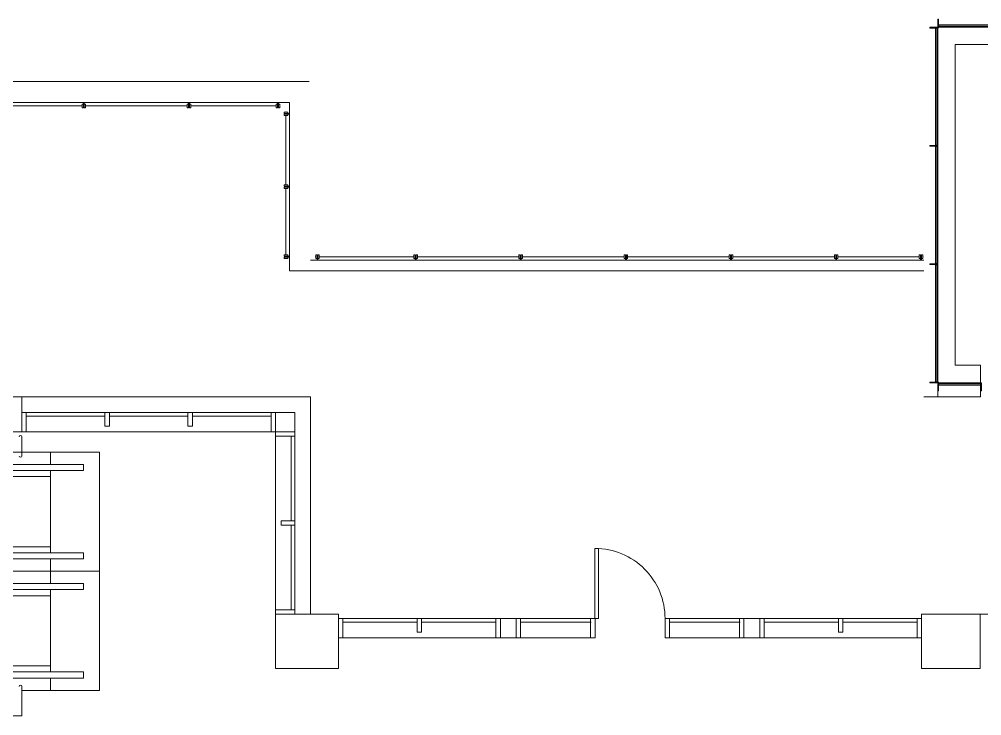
# Model space of a CAD drawing. Header units: inches. Extents: x -3410 to 5259, y -1080 to 3208.
# Drawn here: x 1629 to 2178, y 2807 to 3204 of the extents above; entities that cross this region are included whole.
import ezdxf

# ---------------------------------------------------------------- set-up
doc = ezdxf.new("R2010")
doc.units = ezdxf.units.IN
doc.header["$LTSCALE"] = 48
doc.header["$MEASUREMENT"] = 0
doc.layers.add('Venue-Text-Facility', color=7, linetype='Continuous', lineweight=5)
doc.layers.add('Venue-Walls and Doors', color=7, linetype='Continuous', lineweight=5)

# ---------------------------------------------------------------- blocks, each defined once
blk = doc.blocks.new('Group-126-1')
at = {"layer": 'Venue-Walls and Doors', "color": 7, "linetype": 'Continuous'}
for p, q in [((568.866, 1667.23), (568.866, 1707.23)), ((570.81, 1707.182), (570.81, 1667.23)), ((568.866, 1667.23), (570.81, 1667.23))]:
    blk.add_line(p, q, dxfattribs=at)
blk.add_arc((568.866, 1667.23), 39.996, 359.99857, 90, dxfattribs=at)

msp = doc.modelspace()

# ---------------------------------------------------------------- linework, layer by layer
at = {"layer": 'Venue-Text-Facility', "color": 7, "linetype": 'Continuous', "lineweight": 5, "transparency": 33554687}
msp.add_line((1488.1, 3168.75), (1794.75, 3168.75), dxfattribs=at)
at = {"layer": 'Venue-Walls and Doors', "linetype": 'Continuous'}
for p, q in [((2153.37, 3204.25), (2153.37, 2988.75)), ((2152.12, 3199.25), (2152.12, 3132.24)), ((2217.12, 3201), (2153.87, 3201)), ((2526.37, 3189.75), (2163.37, 3189.75)), ((2163.37, 3006.75), (2163.37, 3189.75)), ((1500.78, 3156.75), (1783.43, 3156.75)), ((1607.1, 3154.75), (1665.1, 3154.75)), ((1665.85, 3156.75), (1665.85, 3153.75)), ((1665.85, 3154.75), (1666.35, 3154.75)), ((1666.35, 3156.75), (1666.35, 3153.75)), ((1667.1, 3154.75), (1725.1, 3154.75)), ((1725.85, 3156.75), (1725.85, 3153.75)), ((1725.85, 3154.75), (1726.35, 3154.75)), ((1726.35, 3156.75), (1726.35, 3153.75)), ((1727.1, 3154.75), (1775.93, 3154.75)), ((1776.68, 3154.75), (1777.18, 3154.75)), ((1783.43, 3060.75), (1783.43, 3156.75)), ((1783.43, 3150.5), (1780.43, 3150.5)), ((1783.43, 3150), (1780.43, 3150)), ((1781.43, 3150), (1781.43, 3150.5)), ((1781.43, 3149.25), (1781.43, 3109.75)), ((2152.12, 3131.74), (2152.12, 3064.74)), ((1783.43, 3109), (1780.43, 3109)), ((1781.43, 3108.5), (1781.43, 3109)), ((1783.43, 3108.5), (1780.43, 3108.5)), ((1781.43, 3107.75), (1781.43, 3069.75)), ((1783.43, 3069), (1780.43, 3069)), ((1783.43, 3068.5), (1780.43, 3068.5)), ((1781.43, 3068.5), (1781.43, 3069)), ((1795.43, 3066.75), (2145.37, 3066.75)), ((1799.18, 3069.75), (1799.18, 3066.75)), ((1799.68, 3068.75), (1799.18, 3068.75)), ((1799.68, 3069.75), (1799.68, 3066.75)), ((1800.43, 3068.75), (1854.43, 3068.75)), ((1855.18, 3069.75), (1855.18, 3066.75)), ((1855.18, 3068.75), (1855.68, 3068.75)), ((1855.68, 3069.75), (1855.68, 3066.75)), ((1914.43, 3068.75), (1856.43, 3068.75)), ((1915.18, 3069.75), (1915.18, 3066.75)), ((1915.18, 3068.75), (1915.68, 3068.75)), ((1915.68, 3069.75), (1915.68, 3066.75)), ((1974.43, 3068.75), (1916.43, 3068.75)), ((1975.18, 3069.75), (1975.18, 3066.75)), ((1975.18, 3068.75), (1975.68, 3068.75)), ((1975.68, 3069.75), (1975.68, 3066.75)), ((2034.43, 3068.75), (1976.43, 3068.75)), ((2035.18, 3069.75), (2035.18, 3066.75)), ((2035.18, 3068.75), (2035.68, 3068.75)), ((2035.68, 3069.75), (2035.68, 3066.75)), ((2094.43, 3068.75), (2036.43, 3068.75)), ((2095.18, 3069.75), (2095.18, 3066.75)), ((2095.18, 3068.75), (2095.68, 3068.75)), ((2095.68, 3069.75), (2095.68, 3066.75)), ((2142.86, 3068.75), (2096.43, 3068.75)), ((2143.61, 3069.75), (2143.61, 3066.75)), ((2143.61, 3068.75), (2144.11, 3068.75)), ((2144.11, 3069.75), (2144.11, 3066.75)), ((2145.37, 3060.75), (1783.43, 3060.75)), ((2152.12, 3064.24), (2152.12, 2997.23)), ((2177.87, 3006.75), (2163.37, 3006.75)), ((2177.87, 3006.75), (2177.87, 2988.73)), ((2177.87, 2995.48), (2153.87, 2995.48)), ((1795.43, 2988.75), (822.63, 2988.75)), ((1630.78, 2968.75), (1630.78, 2988.75)), ((1795.43, 2988.75), (1795.43, 2864.73)), ((2177.87, 2988.73), (2145.37, 2988.73)), ((1630.78, 2979.75), (1786.43, 2979.75)), ((1633.28, 2979.75), (1633.28, 2968.75)), ((1633.28, 2977.75), (1678.16, 2977.75)), ((1680.66, 2977.75), (1725.54, 2977.75)), ((1728.04, 2977.75), (1772.93, 2977.75)), ((1772.93, 2979.75), (1772.93, 2968.75)), ((1775.43, 2979.75), (1775.43, 2833.73)), ((1786.43, 2864.73), (1786.43, 2979.75)), ((1435.03, 2968.75), (1786.43, 2968.75)), ((1630.75, 2966), (1630.75, 2955)), ((1786.43, 2966.25), (1775.43, 2966.25)), ((1784.43, 2917.99), (1784.43, 2966.25)), ((967.13, 2957.25), (1675.01, 2957.25)), ((1647.01, 2950.25), (1647.01, 2957.25)), ((1675.01, 2957.25), (1675.01, 2821.25)), ((948.26, 2950.25), (1665.88, 2950.25)), ((1665.88, 2950.25), (1665.88, 2946.75)), ((1665.88, 2946.75), (948.26, 2946.75)), ((1647.01, 2899.74), (1647.01, 2946.75)), ((1647.01, 2943.25), (967.13, 2943.25)), ((1784.43, 2915.49), (1784.43, 2867.23)), ((1647.01, 2903.24), (967.13, 2903.24)), ((1665.88, 2899.74), (948.26, 2899.75)), ((948.26, 2896.25), (1665.88, 2896.24)), ((1647.01, 2882.25), (1647.01, 2896.24)), ((1665.88, 2896.24), (1665.88, 2899.74)), ((1675.01, 2889.26), (967.13, 2889.26)), ((948.26, 2882.25), (1665.88, 2882.25)), ((1665.88, 2878.75), (948.26, 2878.75)), ((1647.01, 2831.75), (1647.01, 2878.75)), ((1665.88, 2882.25), (1665.88, 2878.75)), ((1647.01, 2875.25), (967.13, 2875.25)), ((1786.43, 2867.23), (1775.43, 2867.23)), ((1775.43, 2864.73), (1811.43, 2864.73)), ((1811.43, 2864.73), (1811.43, 2833.73)), ((1811.43, 2862.23), (1957.8, 2862.23)), ((1813.93, 2862.23), (1813.93, 2851.23)), ((1901.3, 2851.23), (1901.3, 2862.23)), ((1903.8, 2851.23), (1903.8, 2862.23)), ((1912.8, 2862.23), (1912.8, 2851.23)), ((1915.3, 2851.23), (1915.3, 2862.23)), ((1955.3, 2851.23), (1955.3, 2862.23)), ((1957.8, 2862.23), (1957.8, 2851.23)), ((2040.55, 2862.23), (1997.8, 2862.23)), ((2000.3, 2851.23), (2000.3, 2862.23)), ((2042.8, 2862.23), (2042.8, 2851.23)), ((2051.8, 2851.23), (2051.8, 2862.23)), ((2054.3, 2851.23), (2054.3, 2862.23)), ((2141.67, 2862.23), (2141.67, 2851.23)), ((2144.17, 2864.73), (2144.17, 2833.73)), ((2144.17, 2864.73), (2212.1, 2864.73)), ((2177.67, 2864.73), (2177.67, 2833.73)), ((1813.93, 2860.23), (1856.36, 2860.23)), ((1901.3, 2860.23), (1858.86, 2860.23)), ((1955.55, 2860.23), (1915.3, 2860.23)), ((2040.55, 2860.23), (2000.3, 2860.23)), ((2054.3, 2860.23), (2096.73, 2860.23)), ((2141.67, 2860.23), (2099.23, 2860.23)), ((1957.8, 2851.23), (1811.43, 2851.23)), ((967.13, 2835.25), (1647.01, 2835.25)), ((948.26, 2831.75), (1665.88, 2831.75)), ((1665.88, 2831.76), (1665.88, 2828.26)), ((1811.43, 2833.73), (1775.43, 2833.73)), ((2144.17, 2833.73), (2177.67, 2833.73)), ((1665.88, 2828.25), (948.26, 2828.25)), ((1630.75, 2823.5), (1630.75, 2806.78)), ((1647.01, 2828.25), (1647.01, 2821.25)), ((1630.75, 2821.25), (1675.01, 2821.25)), ((1630.75, 2806.78), (840.66, 2806.78))]:
    msp.add_line(p, q, dxfattribs=at)
at = {"layer": 'Venue-Walls and Doors', "linetype": 'Continuous', "flags": 128}
for points in [[(2153.37, 3204.25), (2153.87, 3204.25), (2153.87, 3199.75)], [(2153.37, 3199.25), (2148.87, 3199.25), (2148.87, 3199.75), (2279.12, 3199.75)], [(1665.85, 3153.75), (1665.1, 3153.75), (1665.1, 3155.75), (1665.85, 3155.75)], [(1666.35, 3153.75), (1667.1, 3153.75), (1667.1, 3155.75), (1666.35, 3155.75)], [(1725.85, 3153.75), (1725.1, 3153.75), (1725.1, 3155.75), (1725.85, 3155.75)], [(1726.35, 3153.75), (1727.1, 3153.75), (1727.1, 3155.75), (1726.35, 3155.75)], [(1776.68, 3155.75), (1775.93, 3155.75), (1775.93, 3153.75), (1776.68, 3153.75), (1776.68, 3156.75)], [(1777.18, 3155.75), (1777.93, 3155.75), (1777.93, 3153.75), (1777.18, 3153.75), (1777.18, 3156.75)], [(1780.43, 3150.5), (1780.43, 3151.25), (1782.43, 3151.25), (1782.43, 3150.5)], [(1780.43, 3150), (1780.43, 3149.25), (1782.43, 3149.25), (1782.43, 3150)], [(2153.37, 3131.74), (2148.87, 3131.74), (2148.87, 3132.24), (2153.37, 3132.24)], [(1780.43, 3109), (1780.43, 3109.75), (1782.43, 3109.75), (1782.43, 3109)], [(1780.43, 3108.5), (1780.43, 3107.75), (1782.43, 3107.75), (1782.43, 3108.5)], [(1780.43, 3069), (1780.43, 3069.75), (1782.43, 3069.75), (1782.43, 3069)], [(1780.43, 3068.5), (1780.43, 3067.75), (1782.43, 3067.75), (1782.43, 3068.5)], [(1799.18, 3067.75), (1798.43, 3067.75), (1798.43, 3069.75), (1799.18, 3069.75)], [(1799.68, 3067.75), (1800.43, 3067.75), (1800.43, 3069.75), (1799.68, 3069.75)], [(1855.18, 3067.75), (1854.43, 3067.75), (1854.43, 3069.75), (1855.18, 3069.75)], [(1855.68, 3067.75), (1856.43, 3067.75), (1856.43, 3069.75), (1855.68, 3069.75)], [(1915.18, 3067.75), (1914.43, 3067.75), (1914.43, 3069.75), (1915.18, 3069.75)], [(1915.68, 3067.75), (1916.43, 3067.75), (1916.43, 3069.75), (1915.68, 3069.75)], [(1975.18, 3067.75), (1974.43, 3067.75), (1974.43, 3069.75), (1975.18, 3069.75)], [(1975.68, 3067.75), (1976.43, 3067.75), (1976.43, 3069.75), (1975.68, 3069.75)], [(2035.18, 3067.75), (2034.43, 3067.75), (2034.43, 3069.75), (2035.18, 3069.75)], [(2035.68, 3067.75), (2036.43, 3067.75), (2036.43, 3069.75), (2035.68, 3069.75)], [(2095.18, 3067.75), (2094.43, 3067.75), (2094.43, 3069.75), (2095.18, 3069.75)], [(2095.68, 3067.75), (2096.43, 3067.75), (2096.43, 3069.75), (2095.68, 3069.75)], [(2143.61, 3067.75), (2142.86, 3067.75), (2142.86, 3069.75), (2143.61, 3069.75)], [(2144.11, 3067.75), (2144.86, 3067.75), (2144.86, 3069.75), (2144.11, 3069.75)], [(2153.37, 3064.24), (2148.87, 3064.24), (2148.87, 3064.74), (2153.37, 3064.74)], [(2178.37, 2996.73), (2148.87, 2996.73), (2148.87, 2997.23), (2153.37, 2997.23)], [(2153.87, 2996.73), (2153.87, 2992.23), (2153.37, 2992.23)], [(2178.37, 2996.73), (2178.37, 2992.23), (2177.87, 2992.23)], [(1680.66, 2979.75), (1680.66, 2972), (1678.16, 2972), (1678.16, 2979.75)], [(1728.04, 2979.75), (1728.04, 2972), (1725.54, 2972), (1725.54, 2979.75)], [(1786.43, 2917.99), (1778.68, 2917.99), (1778.68, 2915.49), (1786.43, 2915.49)], [(1858.86, 2862.23), (1858.86, 2854.48), (1856.36, 2854.48), (1856.36, 2862.23)], [(1997.8, 2862.23), (1997.8, 2851.23), (2040.55, 2851.23)], [(2144.17, 2851.23), (2040.3, 2851.23), (2040.3, 2862.23), (2144.17, 2862.23)], [(2096.73, 2862.23), (2096.73, 2854.48), (2099.23, 2854.48), (2099.23, 2862.23)]]:
    msp.add_lwpolyline(points, dxfattribs=at)
for points in [[(2153.37, 3198), (2153.24, 3198), (2153.24, 3199.06, 0.414214), (2153.18, 3199.13), (2152.3, 3199.13, 0.414214), (2152.24, 3199.06), (2152.24, 3198.75), (2152.12, 3198.75)], [(2155.12, 3199.75), (2155.12, 3199.88), (2154.05, 3199.88, -0.414214), (2153.99, 3199.94), (2153.99, 3200.81, -0.414214), (2154.05, 3200.88), (2154.37, 3200.88), (2154.37, 3201)], [(2153.37, 3133.49), (2153.24, 3133.49), (2153.24, 3132.43, -0.414214), (2153.18, 3132.37), (2152.3, 3132.37, -0.414214), (2152.24, 3132.43), (2152.24, 3132.74), (2152.12, 3132.74)], [(2153.37, 3130.49), (2153.24, 3130.49), (2153.24, 3131.56, 0.414214), (2153.18, 3131.62), (2152.3, 3131.62, 0.414214), (2152.24, 3131.56), (2152.24, 3131.24), (2152.12, 3131.24)], [(2153.37, 3065.99), (2153.24, 3065.99), (2153.24, 3064.93, -0.414214), (2153.18, 3064.86), (2152.3, 3064.86, -0.414214), (2152.24, 3064.93), (2152.24, 3065.24), (2152.12, 3065.24)], [(2153.37, 3062.99), (2153.24, 3062.99), (2153.24, 3064.05, 0.414214), (2153.18, 3064.11), (2152.3, 3064.11, 0.414214), (2152.24, 3064.05), (2152.24, 3063.74), (2152.12, 3063.74)], [(2153.37, 2998.48), (2153.24, 2998.48), (2153.24, 2997.42, -0.414214), (2153.18, 2997.36), (2152.3, 2997.36, -0.414214), (2152.24, 2997.42), (2152.24, 2997.73), (2152.12, 2997.73)], [(2155.12, 2996.73), (2155.12, 2996.61), (2154.05, 2996.61, 0.414214), (2153.99, 2996.55), (2153.99, 2995.67, 0.414214), (2154.05, 2995.61), (2154.37, 2995.61), (2154.37, 2995.48)], [(2176.62, 2996.73), (2176.62, 2996.61), (2177.68, 2996.61, -0.414214), (2177.74, 2996.54), (2177.74, 2995.67, -0.414214), (2177.68, 2995.61), (2177.37, 2995.61), (2177.37, 2995.48)]]:
    msp.add_lwpolyline(points, format="xyb", dxfattribs=at)
for points in [[(2152.87, 3132.99), (2153.12, 3132.99), (2153.12, 3198.5), (2152.87, 3198.5)], [(2216.37, 3200.25), (2216.37, 3200), (2154.62, 3200), (2154.62, 3200.25)], [(2152.87, 3130.99), (2153.12, 3130.99), (2153.12, 3065.49), (2152.87, 3065.49)], [(2152.87, 2997.98), (2153.12, 2997.98), (2153.12, 3063.49), (2152.87, 3063.49)], [(2177.12, 2996.23), (2177.12, 2996.48), (2154.62, 2996.48), (2154.62, 2996.23)]]:
    msp.add_lwpolyline(points, close=True, dxfattribs=at)
at = {"layer": 'Venue-Walls and Doors', "linetype": 'Continuous'}
for centre, radius, start, end in [((2153.37, 3199.75), 0.5, 269.7708, 360), ((1777.93, 3154.75), 0.125, 270, 90), ((1781.43, 3151.25), 0.125, 0, 180), ((1781.43, 3067.75), 0.125, 180, 0), ((1798.43, 3068.75), 0.125, 90, 270), ((2144.86, 3068.75), 0.125, 270, 90), ((2153.37, 2996.73), 0.5, 358.6252, 90), ((1630, 2966), 0.75, 0, 180), ((1630, 2955), 0.75, 180, 359.9236), ((1630, 2823.5), 0.75, 0, 180)]:
    msp.add_arc(centre, radius, start, end, dxfattribs=at)

# ---------------------------------------------------------------- block references
at = {"layer": 'Venue-Walls and Doors'}
msp.add_blockref('Group-126-1', (1388.93, 1195), dxfattribs=at)

doc.saveas('drawing.dxf')
